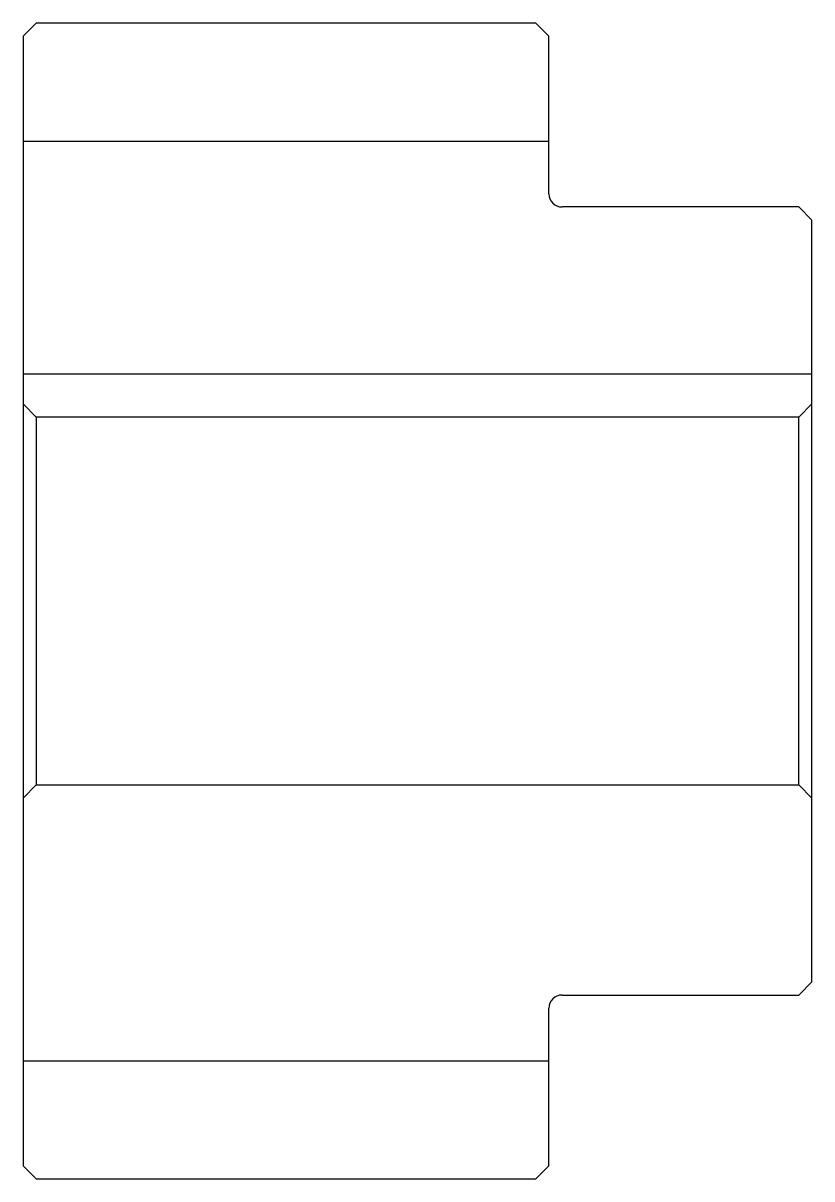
# Model space of a CAD drawing. Header units: metres. Extents: x 211 to 519, y 169 to 257.
# Drawn here: x 211.3 to 271.3, y 168.6 to 256.6 of the extents above; entities outside this region: 2.
import ezdxf

# ---------------------------------------------------------------- set-up
doc = ezdxf.new("R2010")
doc.units = ezdxf.units.M

msp = doc.modelspace()

# ---------------------------------------------------------------- linework, layer by layer
at = {"color": 4}
for p, q in [((211.304337, 247.608688), (251.304337, 247.608688)), ((211.304337, 229.908691), (271.304321, 229.908691)), ((270.304321, 226.608688), (271.304321, 227.608688)), ((212.304337, 226.608688), (212.304337, 198.608688)), ((270.304321, 198.608688), (271.304321, 197.608688)), ((211.304337, 177.608688), (251.304337, 177.608688))]:
    msp.add_line(p, q, dxfattribs=at)
for points in [[(251.304337, 243.608688), (251.304337, 255.608688), (250.304337, 256.608704), (212.304337, 256.608704), (211.304337, 255.608688), (211.304337, 197.608688)], [(252.304337, 182.608688), (270.304321, 182.608688), (271.304321, 183.608688), (271.304321, 241.608688), (270.304321, 242.608688), (252.304337, 242.608688)], [(508.782593, 226.025101), (508.782593, 229.908691), (500.782593, 229.908691), (500.782593, 226.025101)], [(211.304337, 197.608688), (212.304337, 198.608688), (270.304321, 198.608688), (270.304321, 226.608688), (212.304337, 226.608688), (211.304337, 227.608688)], [(211.304337, 197.608688), (211.304337, 169.608688), (212.304337, 168.608688), (250.304337, 168.608688), (251.304337, 169.608688), (251.304337, 181.608688)]]:
    msp.add_lwpolyline(points, dxfattribs=at)
for centre, radius, start, end in [((252.304337, 243.608688), 1, 180, 270), ((504.782593, 212.608688), 14, 106.60154993, 73.39845007), ((252.304337, 181.608688), 1, 90, 180)]:
    msp.add_arc(centre, radius, start, end, dxfattribs=at)

doc.saveas('drawing.dxf')
